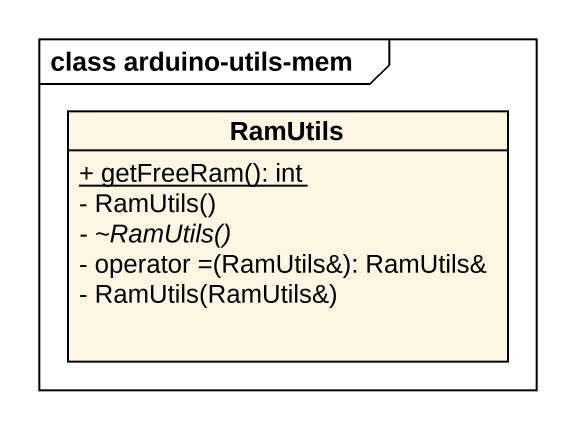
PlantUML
@startuml
mainframe class arduino-utils-mem
hide circle
hide empty members
skinparam classAttributeIconSize 0
class RamUtils {
  {static} + getFreeRam(): int
  - RamUtils()
  {abstract} - ~RamUtils()
  - operator =(RamUtils&): RamUtils&
  - RamUtils(RamUtils&)
}
@enduml
